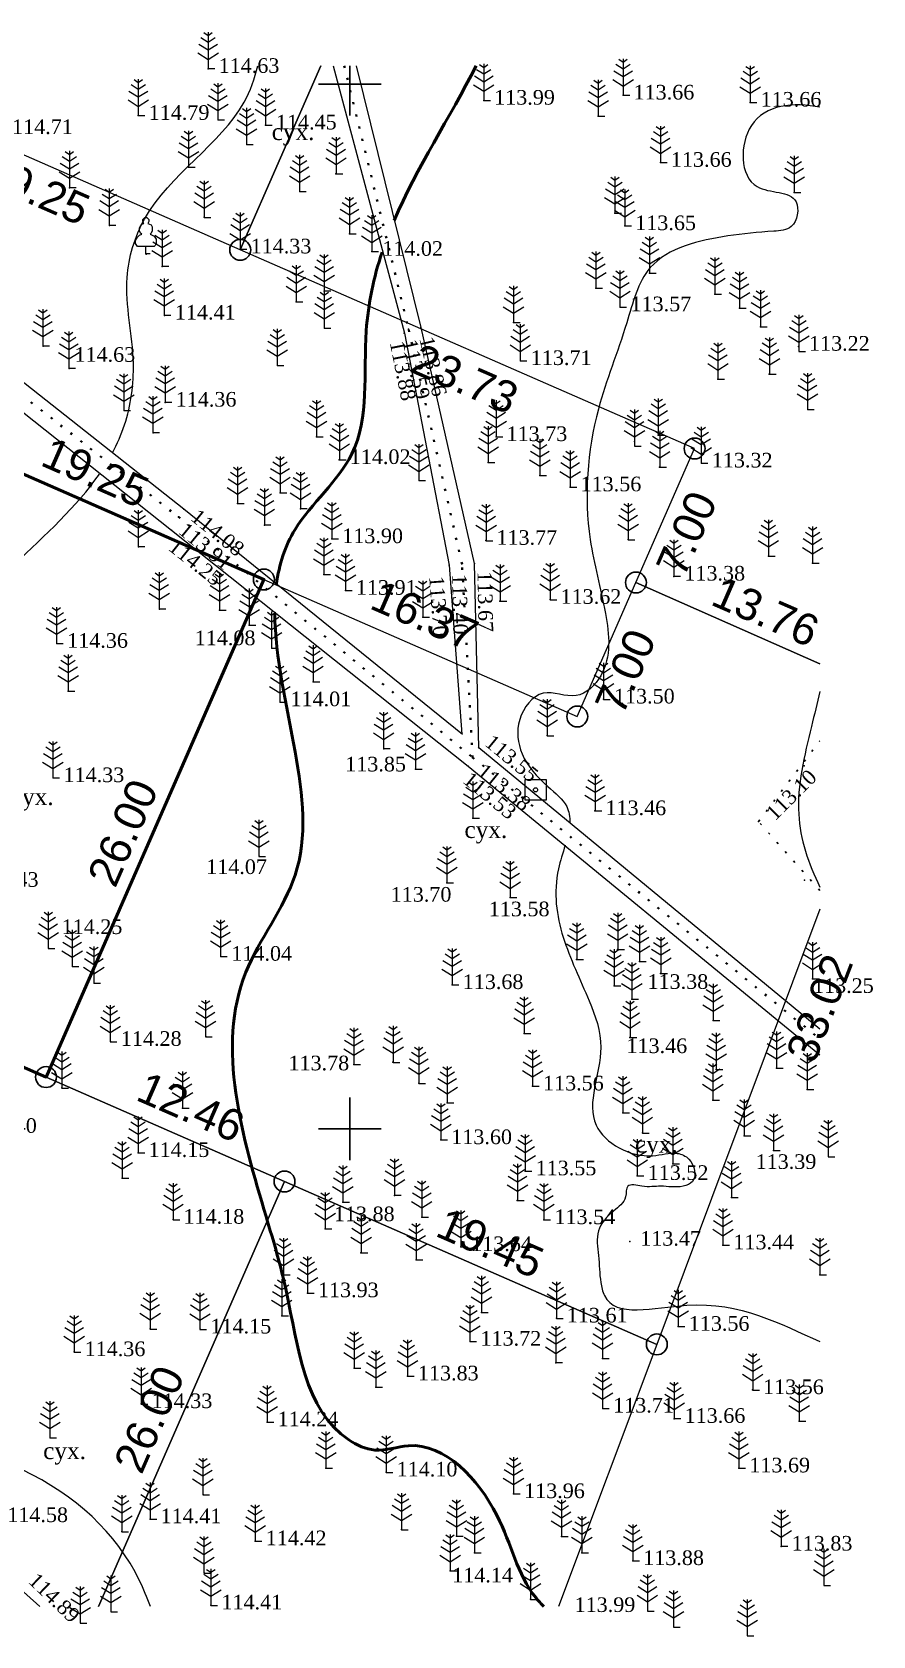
# Model space of a CAD drawing. Header units: millimetres. Extents: x 5405636.4 to 5405725, y 5524925.1 to 5525002.6.
# Drawn here: x 5405684.8 to 5405725, y 5524925.7 to 5525002.5 of the extents above; entities that cross this region are included whole.
import ezdxf
from ezdxf.enums import TextEntityAlignment as Align

# ---------------------------------------------------------------- set-up
doc = ezdxf.new("R2010")
doc.units = ezdxf.units.MM
doc.linetypes.add('HIDDEN', pattern=[0.5, 0, -0.5])
for name, color, linetype, lineweight in [('11900000', 1, 'Continuous', 30), ('Контур', 7, 'HIDDEN', 30), ('рельеф', 7, 'Continuous', 0), ('ТОЧКИ', 7, 'Continuous', 30)]:
    doc.layers.add(name, color=color, linetype=linetype, lineweight=lineweight)
for name, color, linetype in [('SC007', 7, 'Continuous'), ('горизонтали', 42, 'Continuous'), ('Ділянки_Межі', 10, 'Continuous'), ('надписи', 7, 'Continuous'), ('отметки', 7, 'Continuous'), ('промеры', 185, 'Continuous'), ('Растительность', 7, 'Continuous')]:
    doc.layers.add(name, color=color, linetype=linetype)
doc.styles.get("Standard").update_dxf_attribs({"font": 'arial.ttf'})
doc.styles.add('times', font='times.ttf')
doc.linetypes.add('канава 0', pattern='A,0.9,0,["|",Standard,S=0.25,R=0,X=0,Y=0],0.1', length=1)

# ---------------------------------------------------------------- blocks, each defined once
blk = doc.blocks.new('SYMBOL902')
at = {"layer": 'SC007'}
blk.add_lwpolyline([(-1.25, -1.25), (-1.25, 1.25), (1.25, 1.25), (1.25, -1.25)], close=True, dxfattribs=at)
blk.add_circle((0, 0), 0.25, dxfattribs=at)
blk = doc.blocks.new('A$C51FE15A3')
at = {"layer": 'Растительность', "color": 94, "lineweight": 0}
for points in [[(-0.201, 1.726), (0, 1.584), (0.201, 1.726)], [(0, 1.75), (0, 0), (0.319, 0)], [(-0.447, 1.172), (0, 0.895), (0.447, 1.172)], [(-0.343, 1.489), (0, 1.267), (0.343, 1.489)], [(-0.493, 0.753), (0, 0.444), (0.493, 0.753)]]:
    blk.add_lwpolyline(points, dxfattribs=at)
blk = doc.blocks.new('A$C2ACB5305')
at = {"layer": 'Растительность'}
blk.add_lwpolyline([(0.2, 0), (0.2, 0), (0, 0), (0, 0.35), (-0.4, 0.35), (-0.5, 0.5), (-0.5, 0.65), (-0.4, 0.8), (-0.3, 0.9), (-0.2, 0.95), (-0.25, 1), (-0.3, 1.1), (-0.3, 1.25), (-0.25, 1.35), (-0.15, 1.45), (-0.1, 1.45), (-0.15, 1.55), (-0.15, 1.65), (-0.05, 1.75), (0.05, 1.75), (0.15, 1.65), (0.15, 1.55), (0.1, 1.45), (0.25, 1.4), (0.3, 1.3), (0.3, 1.1), (0.25, 1), (0.2, 0.95), (0.4, 0.85), (0.5, 0.7), (0.5, 0.5), (0.45, 0.4), (0.4, 0.35), (0, 0.35)], dxfattribs=at)

msp = doc.modelspace()

# ---------------------------------------------------------------- linework, layer by layer
at = {"layer": '11900000', "color": 7}
for points in [[(5405700, 5524998.5, 0), (5405700, 5525000.892, 0)], [(5405700, 5524998.5, 0), (5405700, 5525000.892, 0)], [(5405698.5, 5525000, 0), (5405701.5, 5525000, 0)], [(5405698.5, 5525000, 0), (5405701.5, 5525000, 0)], [(5405700, 5524948.5, 0), (5405700, 5524951.5, 0)], [(5405700, 5524948.5, 0), (5405700, 5524951.5, 0)], [(5405698.5, 5524950, 0), (5405701.5, 5524950, 0)], [(5405698.5, 5524950, 0), (5405701.5, 5524950, 0)]]:
    msp.add_polyline3d(points, dxfattribs=at)
at = {"layer": 'горизонтали', "color": 32}
for points, knots in [([(5405688.64, 5524982.358), (5405688.869, 5524982.786), (5405689.454, 5524984.118), (5405689.864, 5524987.051), (5405689.002, 5524990.349), (5405690.425, 5524995.147), (5405694.464, 5524997.492), (5405695.454, 5525000.275), (5405695.598, 5525000.892)], [104.7478, 104.7478, 104.7478, 104.7478, 106.244974, 109.222187, 113.340538, 116.260107, 123.610397, 125.570848, 125.570848, 125.570848, 125.570848]), ([(5405722.501, 5524998.899), (5405721.245, 5524999.147), (5405718.676, 5524998.946), (5405718.621, 5524994.54), (5405721.678, 5524995.016), (5405721.357, 5524993.025), (5405719.78, 5524992.944), (5405717.592, 5524992.733), (5405714.114, 5524991.936), (5405713.18, 5524988.01), (5405711.479, 5524983.972), (5405711.106, 5524978.996), (5405712.287, 5524974.954), (5405712.587, 5524972.058), (5405710.875, 5524970.376), (5405709.128, 5524971.27), (5405707.891, 5524969.618), (5405708.124, 5524967.754), (5405709.257, 5524966.527), (5405710.447, 5524965.585), (5405710.54, 5524964.933), (5405710.527, 5524964.655)], [249.37921, 249.37921, 249.37921, 249.37921, 252.77429, 255.711116, 257.706329, 258.908156, 259.781488, 261.987078, 265.998436, 268.870269, 273.213787, 279.466371, 283.082816, 286.070843, 287.590433, 289.169692, 290.858787, 292.492978, 294.495396, 295.808265, 296.680937, 296.680937, 296.680937, 296.680937]), ([(5405690.458, 5524927.14), (5405690.303, 5524927.561), (5405689.161, 5524930.365), (5405685.864, 5524933.397), (5405678.956, 5524935.57), (5405682.018, 5524943.247), (5405676.904, 5524946.848), (5405673.214, 5524952.355), (5405677.096, 5524957.454), (5405682.552, 5524960.751), (5405678.423, 5524966.21), (5405679.751, 5524974.608), (5405685.836, 5524978.206), (5405688.015, 5524981.343)], [37.826057, 37.826057, 37.826057, 37.826057, 39.162292, 46.871348, 50.794349, 58.140724, 63.904689, 68.143785, 76.466951, 79.543627, 85.063561, 91.848837, 103.526432, 103.526432, 103.526432, 103.526432]), ([(5405722.501, 5524970.943), (5405722.367, 5524970.387), (5405721.894, 5524968.44), (5405721.103, 5524965.233), (5405721.937, 5524962.702), (5405722.501, 5524961.575)], [4.308636, 4.308636, 4.308636, 4.308636, 6.017023, 10.26627, 13.911968, 13.911968, 13.911968, 13.911968]), ([(5405710.306, 5524963.575), (5405710.196, 5524963.203), (5405709.682, 5524961.646), (5405710.046, 5524959.123), (5405711.372, 5524956.462), (5405712.448, 5524953.489), (5405710.707, 5524950.098), (5405713.901, 5524948.384), (5405715.489, 5524948.96), (5405716.428, 5524948.566), (5405716.676, 5524947.501), (5405715.753, 5524947.146), (5405714.917, 5524947.314), (5405714.125, 5524947.169), (5405713.193, 5524947.452), (5405713.271, 5524946.544), (5405712.523, 5524946.035), (5405711.721, 5524945.18), (5405711.94, 5524943.877), (5405711.946, 5524942.878), (5405712.408, 5524940.828), (5405717.607, 5524942.362), (5405720.573, 5524940.665), (5405722.501, 5524939.821)], [297.750727, 297.750727, 297.750727, 297.750727, 298.813719, 302.097384, 305.375757, 307.693774, 311.410964, 314.481595, 315.668372, 316.297273, 317.378662, 317.881784, 318.950703, 319.850846, 320.525952, 321.044272, 321.922685, 323.126122, 324.306695, 325.60459, 326.245603, 330.214824, 336.783397, 336.783397, 336.783397, 336.783397])]:
    msp.add_open_spline(points, degree=3, knots=knots, dxfattribs=at)
at = {"layer": 'горизонтали', "color": 32, "lineweight": 50}
msp.add_open_spline([(5405702.125, 5524993.484), (5405703.214, 5524996.025), (5405704.782, 5524998.394), (5405706.047, 5525000.892)], degree=3, dxfattribs=at)
for points, knots in [([(5405696.49, 5524976.076), (5405696.613, 5524977.01), (5405697.314, 5524979.256), (5405701.16, 5524982.391), (5405700.464, 5524987.572), (5405701.144, 5524990.761), (5405701.544, 5524991.963)], [72.931298, 72.931298, 72.931298, 72.931298, 75.851769, 80.363697, 86.303092, 90.136161, 90.136161, 90.136161, 90.136161]), ([(5405709.28, 5524927.14), (5405709.148, 5524927.267), (5405708.026, 5524928.534), (5405707.455, 5524931.818), (5405704.087, 5524935.486), (5405701.284, 5524934.415), (5405697.85, 5524936.019), (5405697.397, 5524941.089), (5405695.283, 5524948.2), (5405693.001, 5524955.828), (5405698.192, 5524962.186), (5405697.512, 5524968.123), (5405696.422, 5524972.572), (5405696.409, 5524974.689)], [17.67334, 17.67334, 17.67334, 17.67334, 18.208864, 22.586348, 27.97536, 29.586146, 30.927257, 38.609771, 42.347043, 54.087786, 59.302509, 65.201165, 71.520155, 71.520155, 71.520155, 71.520155])]:
    msp.add_open_spline(points, degree=3, knots=knots, dxfattribs=at)
at = {"layer": 'Ділянки_Межі', "lineweight": 25}
msp.add_lwpolyline([(5405639.757, 5525000.872), (5405660.622, 5524991.737), (5405678.256, 5524984.017), (5405695.889, 5524976.297), (5405710.886, 5524969.741), (5405713.693, 5524976.153), (5405716.501, 5524982.565), (5405694.756, 5524992.076), (5405677.123, 5524999.796), (5405674.619, 5525000.892)], dxfattribs=at)
at = {"layer": 'Ділянки_Межі'}
for points in [[(5405698.616, 5525000.892), (5405694.756, 5524992.076), (5405677.123, 5524999.796)], [(5405694.756, 5524992.076), (5405698.616, 5525000.892)], [(5405722.501, 5524972.266), (5405713.693, 5524976.153), (5405716.501, 5524982.565), (5405694.756, 5524992.076)]]:
    msp.add_lwpolyline(points, dxfattribs=at)
at = {"layer": 'Ділянки_Межі', "lineweight": 50}
msp.add_lwpolyline([(5405667.828, 5524960.2), (5405678.256, 5524984.017), (5405695.889, 5524976.297), (5405685.462, 5524952.48), (5405679.269, 5524955.191)], close=True, dxfattribs=at)
at = {"layer": 'Ділянки_Межі', "lineweight": 0}
for points in [[(5405685.462, 5524952.48), (5405695.889, 5524976.297), (5405710.886, 5524969.741), (5405713.693, 5524976.153), (5405722.501, 5524972.266)], [(5405722.501, 5524960.521), (5405714.693, 5524939.683), (5405696.877, 5524947.483), (5405685.462, 5524952.48)], [(5405668.826, 5524931.381), (5405679.269, 5524955.191), (5405685.462, 5524952.48), (5405696.877, 5524947.483), (5405687.97, 5524927.14)], [(5405687.97, 5524927.14), (5405696.877, 5524947.483), (5405714.693, 5524939.683), (5405709.993, 5524927.14)]]:
    msp.add_lwpolyline(points, dxfattribs=at)
at = {"layer": 'Контур', "color": 7, "linetype": 'HIDDEN', "elevation": 112.9}
msp.add_lwpolyline([(5405722.501, 5524961.41), (5405719.56, 5524964.716), (5405722.501, 5524968.58)], dxfattribs=at)
at = {"layer": 'отметки', "color": 7}
for p in [(5405693.223, 5525000.748, 114.633), (5405706.407, 5524999.227, 113.988), (5405713.078, 5524999.473, 113.656), (5405719.161, 5524999.133, 113.659), (5405689.876, 5524998.499, 114.787), (5405693.694, 5524998.301, 114.491), (5405695.964, 5524998.04, 114.447), (5405711.882, 5524998.474, 113.712), (5405695.068, 5524997.114, 114.358), (5405692.275, 5524996.031, 114.529), (5405699.339, 5524995.713, 114.23), (5405714.866, 5524996.253, 113.659), (5405686.585, 5524995.045, 114.631), (5405697.606, 5524994.865, 114.245), (5405721.266, 5524994.816, 113.509), (5405693.034, 5524993.635, 114.438), (5405712.688, 5524993.832, 113.715), (5405688.495, 5524993.246, 114.571), (5405699.982, 5524992.848, 114.077), (5405713.159, 5524993.22, 113.652), (5405690.251, 5524991.868, 114.474), (5405694.754, 5524992.108, 114.329), (5405701.054, 5524991.99, 114.019), (5405691.023, 5524991.278, 114.447), (5405714.339, 5524990.956, 113.581), (5405697.441, 5524989.583, 114.184), (5405698.769, 5524990.106, 114.115), (5405711.777, 5524990.24, 113.603), (5405717.471, 5524989.956, 113.47), (5405691.128, 5524988.939, 114.406), (5405712.934, 5524989.338, 113.571), (5405718.652, 5524989.282, 113.426), (5405698.787, 5524988.326, 114.135), (5405702.604, 5524988.09, 113.876), (5405702.814, 5524988.281, 113.591), (5405703.406, 5524988.367, 113.857), (5405707.831, 5524988.599, 113.751), (5405719.649, 5524988.387, 113.367), (5405685.321, 5524987.467, 114.656), (5405721.474, 5524987.45, 113.223), (5405696.535, 5524986.533, 114.19), (5405708.162, 5524986.765, 113.71), (5405686.566, 5524986.398, 114.628), (5405717.619, 5524985.882, 113.384), (5405720.077, 5524986.132, 113.339), (5405689.195, 5524984.379, 114.522), (5405691.168, 5524984.773, 114.362), (5405721.912, 5524984.428, 113.313), (5405690.592, 5524983.318, 114.385), (5405698.414, 5524983.124, 113.994), (5405707.002, 5524983.124, 113.731), (5405713.624, 5524982.901, 113.403), (5405714.762, 5524983.209, 113.461), (5405699.498, 5524982.026, 114.022), (5405706.625, 5524981.89, 113.718), (5405716.824, 5524981.86, 113.324), (5405709.09, 5524981.273, 113.597), (5405714.827, 5524981.67, 113.318), (5405696.663, 5524980.438, 114.009), (5405703.313, 5524981.037, 113.862), (5405710.543, 5524980.72, 113.555), (5405692.063, 5524979.656, 114.078), (5405694.631, 5524979.937, 114.089), (5405697.641, 5524979.685, 113.947), (5405691.8, 5524979.289, 113.908), (5405695.92, 5524978.905, 114.076), (5405691.464, 5524978.656, 114.249), (5405699.139, 5524978.237, 113.897), (5405706.517, 5524978.158, 113.772), (5405713.321, 5524978.204, 113.394), (5405689.892, 5524977.86, 114.31), (5405720.031, 5524977.406, 113.167), (5405698.761, 5524976.531, 113.936), (5405704.763, 5524976.978, 113.696), (5405705.368, 5524977.041, 113.399), (5405705.962, 5524977.061, 113.672), (5405722.145, 5524977.073, 113.132), (5405699.792, 5524975.768, 113.912), (5405715.51, 5524976.446, 113.382), (5405707.188, 5524975.262, 113.622), (5405709.587, 5524975.333, 113.616), (5405690.894, 5524974.883, 114.258), (5405693.765, 5524974.829, 114.139), (5405703.488, 5524974.492, 113.777), (5405695.183, 5524974.107, 114.079), (5405685.974, 5524973.23, 114.358), (5405696.269, 5524973.005, 114.03), (5405698.248, 5524971.395, 113.954), (5405686.529, 5524970.946, 114.356), (5405696.661, 5524970.432, 114.006), (5405712.141, 5524970.563, 113.498), (5405709.443, 5524968.822, 113.44), (5405701.624, 5524968.194, 113.849), (5405706.18, 5524968.243, 113.553), (5405705.667, 5524967.355, 113.526), (5405705.889, 5524967.774, 113.38), (5405721.747, 5524967.374, 112.947), (5405685.801, 5524966.799, 114.326), (5405703.14, 5524967.224, 113.752), (5405711.734, 5524965.218, 113.459), (5405705.894, 5524964.871, 113.634), (5405719.56, 5524964.716, 113.099), (5405695.662, 5524963.047, 114.072), (5405721.763, 5524961.911, 113.023), (5405704.651, 5524961.776, 113.702), (5405707.669, 5524961.07, 113.585), (5405685.578, 5524958.643, 114.253), (5405693.83, 5524958.249, 114.038), (5405710.856, 5524958.113, 113.503), (5405712.815, 5524958.588, 113.397), (5405686.726, 5524957.773, 114.262), (5405713.858, 5524958.01, 113.38), (5405714.877, 5524957.435, 113.376), (5405687.762, 5524956.981, 114.166), (5405704.903, 5524956.895, 113.685), (5405712.646, 5524956.848, 113.456), (5405722.151, 5524957.19, 113.248), (5405713.505, 5524956.208, 113.48), (5405717.389, 5524955.191, 113.344), (5405693.106, 5524954.419, 114.12), (5405708.337, 5524954.57, 113.597), (5405713.409, 5524954.378, 113.462), (5405688.544, 5524954.175, 114.276), (5405700.2, 5524953.082, 113.781), (5405702.067, 5524953.186, 113.743), (5405717.528, 5524952.84, 113.397), (5405720.421, 5524952.91, 113.423), (5405686.226, 5524951.957, 114.28), (5405703.305, 5524952.184, 113.677), (5405708.746, 5524952.042, 113.556), (5405704.657, 5524951.245, 113.679), (5405717.37, 5524951.382, 113.411), (5405721.886, 5524951.878, 113.349), (5405691.995, 5524950.999, 114.212), (5405713.061, 5524950.767, 113.478), (5405714.003, 5524949.805, 113.463), (5405718.868, 5524949.662, 113.386), (5405689.871, 5524948.856, 114.152), (5405704.355, 5524949.47, 113.604), (5405720.284, 5524948.966, 113.386), (5405715.459, 5524948.326, 113.52), (5405689.102, 5524947.644, 114.221), (5405708.393, 5524947.979, 113.555), (5405713.756, 5524947.758, 113.519), (5405702.144, 5524946.818, 113.703), (5405708.016, 5524946.574, 113.544), (5405718.265, 5524946.71, 113.488), (5405699.668, 5524946.49, 113.972), (5405703.441, 5524945.77, 113.684), (5405691.542, 5524945.66, 114.183), (5405698.821, 5524945.211, 113.881), (5405709.293, 5524945.641, 113.541), (5405705.308, 5524944.351, 113.637), (5405713.399, 5524944.61, 113.473), (5405717.855, 5524944.436, 113.443), (5405700.536, 5524944.067, 113.885), (5405703.174, 5524943.735, 113.781), (5405696.83, 5524943.018, 113.973), (5405722.489, 5524943.017, 113.45), (5405697.975, 5524942.144, 113.932), (5405706.303, 5524941.214, 113.708), (5405690.452, 5524940.423, 114.259), (5405692.832, 5524940.407, 114.152), (5405696.74, 5524941.053, 114.04), (5405709.887, 5524940.934, 113.614), (5405715.721, 5524940.537, 113.563), (5405705.754, 5524939.824, 113.716), (5405686.811, 5524939.323, 114.36), (5405712.095, 5524939.012, 113.614), (5405700.211, 5524938.542, 113.967), (5405702.76, 5524938.162, 113.833), (5405709.857, 5524938.808, 113.667), (5405701.246, 5524937.641, 113.929), (5405719.277, 5524937.504, 113.56), (5405690.016, 5524936.835, 114.329), (5405712.102, 5524936.622, 113.706), (5405696.044, 5524935.967, 114.241), (5405715.522, 5524936.129, 113.657), (5405721.507, 5524936.01, 113.576), (5405685.659, 5524935.214, 114.447), (5405700.716, 5524934.758, 113.999), (5405698.849, 5524933.765, 114.191), (5405701.742, 5524933.564, 114.101), (5405718.619, 5524933.759, 113.689), (5405692.976, 5524932.499, 114.386), (5405707.841, 5524932.528, 113.96), (5405690.445, 5524931.326, 114.409), (5405689.09, 5524930.723, 114.395), (5405702.477, 5524930.818, 114.216), (5405705.105, 5524930.5, 114.074), (5405710.135, 5524930.492, 113.901), (5405695.477, 5524930.272, 114.421), (5405705.962, 5524929.711, 114.128), (5405711.106, 5524929.713, 113.952), (5405720.647, 5524930.016, 113.834), (5405713.541, 5524929.323, 113.884), (5405693.025, 5524928.744, 114.384), (5405704.797, 5524928.845, 114.137), (5405708.653, 5524927.486, 113.998), (5405693.356, 5524927.199, 114.41)]:
    msp.add_point(p, dxfattribs=at)
at = {"layer": 'рельеф', "color": 7, "linetype": 'канава 0'}
for points, elevation in [([(5405664.224, 5525000.892), (5405674.941, 5524991.774), (5405691.464, 5524978.656), (5405705.667, 5524967.355), (5405722.501, 5524953.541)], 113.39), ([(5405705.399, 5524968.872), (5405692.063, 5524979.656), (5405675.636, 5524992.623), (5405665.959, 5525000.892)], 113.66), ([(5405699.2, 5525000.892), (5405702.61, 5524988.09), (5405704.763, 5524976.978), (5405705.367, 5524968.897)], 114.59), ([(5405706.18, 5524968.243), (5405705.96, 5524977.06), (5405703.41, 5524988.36), (5405700.328, 5525000.892)], 113.553), ([(5405722.501, 5524954.78), (5405706.18, 5524968.24), (5405706.141, 5524968.271)], 113.66), ([(5405685.169, 5524927.14), (5405681.725, 5524930.212)], 114.828)]:
    msp.add_lwpolyline(points, dxfattribs=dict(at, elevation=elevation))
at = {"layer": 'рельеф', "color": 7, "linetype": 'HIDDEN', "lineweight": 40}
for points, elevation in [([(5405665.043, 5525000.892), (5405675.27, 5524992.15), (5405691.8, 5524979.29), (5405705.88, 5524967.78), (5405722.501, 5524954.297)], 113.4), ([(5405699.732, 5525000.892), (5405702.82, 5524988.27)], 114.42), ([(5405705.88, 5524967.78), (5405705.37, 5524977.03), (5405702.82, 5524988.27)], 113.38)]:
    msp.add_lwpolyline(points, dxfattribs=dict(at, elevation=elevation))
at = {"layer": 'ТОЧКИ'}
for centre in [(5405694.756, 5524992.076), (5405716.501, 5524982.565), (5405695.889, 5524976.297), (5405713.693, 5524976.153), (5405710.886, 5524969.741), (5405685.462, 5524952.48, 107.24), (5405696.877, 5524947.483, 107.24), (5405714.693, 5524939.683)]:
    msp.add_circle(centre, 0.5, dxfattribs=at)

# ---------------------------------------------------------------- block references
at = {"layer": 'отметки', "color": 7, "xscale": 0.400000000372529, "yscale": 0.400000000372529, "zscale": 0.400000000372529}
msp.add_blockref('SYMBOL902', (5405708.89, 5524966.23, 113.54), dxfattribs=at)
at = {"layer": 'Растительность', "color": 7}
for name, p in [('A$C51FE15A3', (5405693.22, 5525000.75, 114.63)), ('A$C51FE15A3', (5405713.078, 5524999.473, 113.656)), ('A$C51FE15A3', (5405689.88, 5524998.5, 114.79)), ('A$C51FE15A3', (5405706.407, 5524999.227, 113.988)), ('A$C51FE15A3', (5405719.161, 5524999.133, 113.659)), ('A$C51FE15A3', (5405693.69, 5524998.3, 114.49)), ('A$C51FE15A3', (5405695.96, 5524998.05, 114.45)), ('A$C51FE15A3', (5405711.88, 5524998.47, 113.71)), ('A$C51FE15A3', (5405695.06, 5524997.12, 114.36)), ('A$C51FE15A3', (5405714.87, 5524996.25, 113.66)), ('A$C51FE15A3', (5405692.28, 5524996.03, 114.53)), ('A$C51FE15A3', (5405699.34, 5524995.72, 114.23)), ('A$C51FE15A3', (5405686.58, 5524995.06, 114.63)), ('A$C51FE15A3', (5405697.6, 5524994.87, 114.25)), ('A$C51FE15A3', (5405721.27, 5524994.82, 113.51)), ('A$C51FE15A3', (5405688.49, 5524993.26, 114.57)), ('A$C51FE15A3', (5405693.03, 5524993.63, 114.44)), ('A$C51FE15A3', (5405712.69, 5524993.83, 113.71)), ('A$C51FE15A3', (5405713.16, 5524993.22, 113.65)), ('A$C51FE15A3', (5405699.98, 5524992.85, 114.08)), ('A$C2ACB5305', (5405690.24, 5524991.88, 114.47)), ('A$C51FE15A3', (5405694.75, 5524992.11, 114.33)), ('A$C51FE15A3', (5405701.05, 5524991.99, 114.02)), ('A$C51FE15A3', (5405691.02, 5524991.29, 114.45)), ('A$C51FE15A3', (5405714.34, 5524990.96, 113.58)), ('A$C51FE15A3', (5405698.77, 5524990.11, 114.12)), ('A$C51FE15A3', (5405711.78, 5524990.24, 113.6)), ('A$C51FE15A3', (5405697.44, 5524989.59, 114.18)), ('A$C51FE15A3', (5405712.93, 5524989.34, 113.57)), ('A$C51FE15A3', (5405717.47, 5524989.96, 113.47)), ('A$C51FE15A3', (5405691.12, 5524988.95, 114.41)), ('A$C51FE15A3', (5405707.83, 5524988.6, 113.75)), ('A$C51FE15A3', (5405718.65, 5524989.28, 113.43)), ('A$C51FE15A3', (5405698.78, 5524988.33, 114.14)), ('A$C51FE15A3', (5405719.65, 5524988.39, 113.37)), ('A$C51FE15A3', (5405685.31, 5524987.48, 114.66)), ('A$C51FE15A3', (5405721.49, 5524987.21, 113.28)), ('A$C51FE15A3', (5405686.55, 5524986.41, 114.63)), ('A$C51FE15A3', (5405696.53, 5524986.54, 114.19)), ('A$C51FE15A3', (5405708.16, 5524986.77, 113.71)), ('A$C51FE15A3', (5405717.62, 5524985.88, 113.38)), ('A$C51FE15A3', (5405720.08, 5524986.13, 113.34)), ('A$C51FE15A3', (5405691.16, 5524984.78, 114.36)), ('A$C51FE15A3', (5405689.18, 5524984.39, 114.52)), ('A$C51FE15A3', (5405721.91, 5524984.43, 113.31)), ('A$C51FE15A3', (5405690.58, 5524983.33, 114.39)), ('A$C51FE15A3', (5405714.76, 5524983.21, 113.46)), ('A$C51FE15A3', (5405698.41, 5524983.13, 113.99)), ('A$C51FE15A3', (5405707, 5524983.13, 113.73)), ('A$C51FE15A3', (5405713.62, 5524982.68, 113.36)), ('A$C51FE15A3', (5405699.5, 5524982.03, 114.02)), ('A$C51FE15A3', (5405706.62, 5524981.89, 113.72)), ('A$C51FE15A3', (5405714.83, 5524981.67, 113.32)), ('A$C51FE15A3', (5405716.82, 5524981.86, 113.32)), ('A$C51FE15A3', (5405703.31, 5524981.03, 113.86)), ('A$C51FE15A3', (5405709.09, 5524981.27, 113.6)), ('A$C51FE15A3', (5405696.66, 5524980.44, 114.01)), ('A$C51FE15A3', (5405710.54, 5524980.72, 113.56)), ('A$C51FE15A3', (5405694.63, 5524979.94, 114.09)), ('A$C51FE15A3', (5405697.64, 5524979.69, 113.95)), ('A$C51FE15A3', (5405695.91, 5524978.91, 114.08)), ('A$C51FE15A3', (5405689.88, 5524977.87, 114.31)), ('A$C51FE15A3', (5405699.14, 5524978.24, 113.9)), ('A$C51FE15A3', (5405706.52, 5524978.15, 113.77)), ('A$C51FE15A3', (5405713.32, 5524978.2, 113.39)), ('A$C51FE15A3', (5405720.03, 5524977.41, 113.17)), ('A$C51FE15A3', (5405722.15, 5524977.08, 113.13)), ('A$C51FE15A3', (5405698.76, 5524976.54, 113.94)), ('A$C51FE15A3', (5405715.51, 5524976.45, 113.38)), ('A$C51FE15A3', (5405699.79, 5524975.77, 113.91)), ('A$C51FE15A3', (5405690.88, 5524974.89, 114.26)), ('A$C51FE15A3', (5405693.76, 5524974.83, 114.14)), ('A$C51FE15A3', (5405707.19, 5524975.26, 113.62)), ('A$C51FE15A3', (5405709.59, 5524975.33, 113.62)), ('A$C51FE15A3', (5405695.18, 5524974.11, 114.08)), ('A$C51FE15A3', (5405703.49, 5524974.49, 113.78)), ('A$C51FE15A3', (5405685.96, 5524973.23, 114.36)), ('A$C51FE15A3', (5405696.26, 5524973.01, 114.03)), ('A$C51FE15A3', (5405686.52, 5524970.95, 114.36)), ('A$C51FE15A3', (5405698.24, 5524971.4, 113.95)), ('A$C51FE15A3', (5405696.65, 5524970.43, 114.01)), ('A$C51FE15A3', (5405712.14, 5524970.56, 113.5)), ('A$C51FE15A3', (5405709.44, 5524968.82, 113.44)), ('A$C51FE15A3', (5405701.62, 5524968.2, 113.85)), ('A$C51FE15A3', (5405703.14, 5524967.22, 113.75)), ('A$C51FE15A3', (5405685.79, 5524966.8, 114.33)), ('A$C51FE15A3', (5405705.89, 5524964.87, 113.63)), ('A$C51FE15A3', (5405711.74, 5524965.22, 113.46)), ('A$C51FE15A3', (5405695.65, 5524963.04, 114.07)), ('A$C51FE15A3', (5405704.65, 5524961.77, 113.7)), ('A$C51FE15A3', (5405707.67, 5524961.07, 113.58)), ('A$C51FE15A3', (5405685.57, 5524958.64, 114.25)), ('A$C51FE15A3', (5405712.82, 5524958.59, 113.4)), ('A$C51FE15A3', (5405693.82, 5524958.25, 114.04)), ('A$C51FE15A3', (5405710.86, 5524958.11, 113.5)), ('A$C51FE15A3', (5405713.86, 5524958.01, 113.38)), ('A$C51FE15A3', (5405686.72, 5524957.77, 114.26)), ('A$C51FE15A3', (5405714.88, 5524957.43, 113.38)), ('A$C51FE15A3', (5405722.15, 5524957.19, 113.25)), ('A$C51FE15A3', (5405687.75, 5524956.98, 114.17)), ('A$C51FE15A3', (5405704.9, 5524956.89, 113.68)), ('A$C51FE15A3', (5405712.65, 5524956.85, 113.46)), ('A$C51FE15A3', (5405713.5, 5524956.21, 113.48)), ('A$C51FE15A3', (5405717.39, 5524955.19, 113.34)), ('A$C51FE15A3', (5405688.54, 5524954.17, 114.28)), ('A$C51FE15A3', (5405693.1, 5524954.41, 114.12)), ('A$C51FE15A3', (5405708.34, 5524954.57, 113.6)), ('A$C51FE15A3', (5405713.41, 5524954.38, 113.46)), ('A$C51FE15A3', (5405700.2, 5524953.08, 113.78)), ('A$C51FE15A3', (5405702.07, 5524953.18, 113.74)), ('A$C51FE15A3', (5405717.53, 5524952.84, 113.4)), ('A$C51FE15A3', (5405720.42, 5524952.91, 113.42)), ('A$C51FE15A3', (5405686.22, 5524951.95, 114.28)), ('A$C51FE15A3', (5405703.3, 5524952.18, 113.68)), ('A$C51FE15A3', (5405708.75, 5524952.04, 113.56)), ('A$C51FE15A3', (5405721.89, 5524951.88, 113.35)), ('A$C51FE15A3', (5405691.99, 5524950.99, 114.21)), ('A$C51FE15A3', (5405704.66, 5524951.24, 113.68)), ('A$C51FE15A3', (5405717.37, 5524951.38, 113.41)), ('A$C51FE15A3', (5405713.06, 5524950.77, 113.48)), ('A$C51FE15A3', (5405704.36, 5524949.47, 113.6)), ('A$C51FE15A3', (5405714, 5524949.8, 113.46)), ('A$C51FE15A3', (5405718.87, 5524949.66, 113.39)), ('A$C51FE15A3', (5405689.87, 5524948.85, 114.15)), ('A$C51FE15A3', (5405720.28, 5524948.97, 113.39)), ('A$C51FE15A3', (5405722.89, 5524948.67, 113.36)), ('A$C51FE15A3', (5405708.39, 5524947.98, 113.55)), ('A$C51FE15A3', (5405715.46, 5524948.33, 113.52)), ('A$C51FE15A3', (5405689.1, 5524947.64, 114.22)), ('A$C51FE15A3', (5405713.76, 5524947.76, 113.52)), ('A$C51FE15A3', (5405699.67, 5524946.49, 113.97)), ('A$C51FE15A3', (5405702.14, 5524946.82, 113.7)), ('A$C51FE15A3', (5405708.02, 5524946.57, 113.54)), ('A$C51FE15A3', (5405718.27, 5524946.71, 113.49)), ('A$C51FE15A3', (5405691.54, 5524945.65, 114.18)), ('A$C51FE15A3', (5405703.44, 5524945.77, 113.68)), ('A$C51FE15A3', (5405709.29, 5524945.64, 113.54)), ('A$C51FE15A3', (5405698.82, 5524945.21, 113.88)), ('A$C51FE15A3', (5405700.54, 5524944.07, 113.88)), ('A$C51FE15A3', (5405705.31, 5524944.35, 113.64)), ('A$C51FE15A3', (5405717.86, 5524944.44, 113.44)), ('A$C51FE15A3', (5405703.17, 5524943.73, 113.78)), ('A$C51FE15A3', (5405696.83, 5524943.02, 113.97)), ('A$C51FE15A3', (5405722.49, 5524943.02, 113.45)), ('A$C51FE15A3', (5405697.97, 5524942.14, 113.93)), ('A$C51FE15A3', (5405696.74, 5524941.05, 114.04)), ('A$C51FE15A3', (5405706.3, 5524941.21, 113.71)), ('A$C51FE15A3', (5405709.89, 5524940.93, 113.61)), ('A$C51FE15A3', (5405690.45, 5524940.42, 114.26)), ('A$C51FE15A3', (5405692.83, 5524940.4, 114.15)), ('A$C51FE15A3', (5405715.72, 5524940.54, 113.56)), ('A$C51FE15A3', (5405705.75, 5524939.82, 113.72)), ('A$C51FE15A3', (5405686.81, 5524939.32, 114.36)), ('A$C51FE15A3', (5405709.86, 5524938.81, 113.67)), ('A$C51FE15A3', (5405712.09, 5524939.01, 113.61)), ('A$C51FE15A3', (5405700.21, 5524938.54, 113.97)), ('A$C51FE15A3', (5405702.76, 5524938.16, 113.83)), ('A$C51FE15A3', (5405701.24, 5524937.64, 113.93)), ('A$C51FE15A3', (5405719.28, 5524937.5, 113.56)), ('A$C51FE15A3', (5405690.01, 5524936.83, 114.33)), ('A$C51FE15A3', (5405712.1, 5524936.62, 113.71)), ('A$C51FE15A3', (5405696.04, 5524935.96, 114.24)), ('A$C51FE15A3', (5405715.52, 5524936.13, 113.66)), ('A$C51FE15A3', (5405721.51, 5524936.01, 113.58)), ('A$C51FE15A3', (5405685.65, 5524935.21, 114.45)), ('A$C51FE15A3', (5405698.85, 5524933.76, 114.19)), ('A$C51FE15A3', (5405701.74, 5524933.56, 114.1)), ('A$C51FE15A3', (5405718.62, 5524933.76, 113.69)), ('A$C51FE15A3', (5405692.97, 5524932.49, 114.39)), ('A$C51FE15A3', (5405707.84, 5524932.53, 113.96)), ('A$C51FE15A3', (5405690.44, 5524931.32, 114.41)), ('A$C51FE15A3', (5405689.09, 5524930.72, 114.4)), ('A$C51FE15A3', (5405695.47, 5524930.26, 114.42)), ('A$C51FE15A3', (5405702.48, 5524930.81, 114.22)), ('A$C51FE15A3', (5405705.1, 5524930.5, 114.07)), ('A$C51FE15A3', (5405710.13, 5524930.49, 113.9)), ('A$C51FE15A3', (5405705.96, 5524929.71, 114.13)), ('A$C51FE15A3', (5405711.11, 5524929.71, 113.95)), ('A$C51FE15A3', (5405720.65, 5524930.02, 113.83)), ('A$C51FE15A3', (5405693.02, 5524928.74, 114.38)), ('A$C51FE15A3', (5405704.8, 5524928.84, 114.14)), ('A$C51FE15A3', (5405713.54, 5524929.32, 113.88)), ('A$C51FE15A3', (5405722.68, 5524928.15, 113.8)), ('A$C51FE15A3', (5405693.35, 5524927.19, 114.41)), ('A$C51FE15A3', (5405708.65, 5524927.48, 114)), ('A$C51FE15A3', (5405687.09, 5524926.34, 114.53)), ('A$C51FE15A3', (5405688.57, 5524926.88, 114.52)), ('A$C51FE15A3', (5405714.24, 5524926.92, 113.99)), ('A$C51FE15A3', (5405715.49, 5524926.15, 114.02)), ('A$C51FE15A3', (5405719.02, 5524925.73, 113.95))]:
    msp.add_blockref(name, p, dxfattribs=at)

# ---------------------------------------------------------------- texts
at = {"layer": 'надписи', "color": 7, "style": 'times'}
for p in [(5405696.262, 5524998.13, 111.861), (5405683.779, 5524966.301, 111.861), (5405705.488, 5524964.723, 111.861), (5405713.648, 5524949.667, 111.861), (5405685.326, 5524934.993, 111.861)]:
    msp.add_text('сух.', height=0.8, dxfattribs=at).set_placement(p, align=Align.TOP_LEFT)
at = {"layer": 'отметки', "color": 7, "style": 'times'}
for s, p in [('114.63', (5405693.723, 5525001.248, 114.633)), ('113.99', (5405706.907, 5524999.727, 113.988)), ('113.66', (5405713.578, 5524999.973, 113.656)), ('113.66', (5405719.661, 5524999.633, 113.659)), ('114.79', (5405690.376, 5524998.999, 114.787)), ('114.71', (5405683.837, 5524998.32, 114.714)), ('114.45', (5405696.464, 5524998.54, 114.447)), ('113.66', (5405715.366, 5524996.753, 113.659)), ('113.65', (5405713.659, 5524993.72, 113.652)), ('114.33', (5405695.254, 5524992.608, 114.329)), ('114.02', (5405701.554, 5524992.49, 114.019)), ('113.57', (5405713.434, 5524989.838, 113.571)), ('114.41', (5405691.628, 5524989.439, 114.406)), ('114.63', (5405686.824, 5524987.417, 114.628)), ('113.71', (5405708.662, 5524987.265, 113.71)), ('113.22', (5405721.974, 5524987.95, 113.223)), ('114.36', (5405691.668, 5524985.273, 114.362)), ('113.73', (5405707.502, 5524983.624, 113.731)), ('114.02', (5405699.998, 5524982.526, 114.022)), ('113.32', (5405717.324, 5524982.36, 113.324)), ('113.56', (5405711.043, 5524981.22, 113.555)), ('113.90', (5405699.639, 5524978.737, 113.897)), ('113.77', (5405707.017, 5524978.658, 113.772)), ('113.38', (5405716.01, 5524976.946, 113.382)), ('113.91', (5405700.292, 5524976.268, 113.912)), ('113.62', (5405710.087, 5524975.833, 113.616)), ('114.36', (5405686.474, 5524973.73, 114.358)), ('114.08', (5405692.578, 5524973.852, 114.079)), ('114.01', (5405697.161, 5524970.932, 114.006)), ('113.50', (5405712.641, 5524971.063, 113.498)), ('114.33', (5405686.301, 5524967.299, 114.326)), ('113.85', (5405699.781, 5524967.811, 113.849)), ('113.46', (5405712.234, 5524965.718, 113.459)), ('114.07', (5405693.128, 5524962.9, 114.072)), ('114.43', (5405682.197, 5524962.288, 114.428)), ('113.70', (5405701.956, 5524961.576, 113.702)), ('113.58', (5405706.652, 5524960.878, 113.585)), ('114.25', (5405686.21, 5524960.028, 114.253)), ('114.04', (5405694.33, 5524958.749, 114.038)), ('113.68', (5405705.403, 5524957.395, 113.685)), ('113.38', (5405714.246, 5524957.402, 113.376)), ('113.25', (5405722.168, 5524957.208, 113.248)), ('114.28', (5405689.044, 5524954.675, 114.276)), ('113.46', (5405713.24, 5524954.329, 113.462)), ('113.78', (5405697.064, 5524953.503, 113.781)), ('113.56', (5405709.246, 5524952.542, 113.556)), ('114.40', (5405682.115, 5524950.509, 114.398)), ('113.60', (5405704.855, 5524949.97, 113.604)), ('114.15', (5405690.371, 5524949.356, 114.152)), ('113.55', (5405708.893, 5524948.479, 113.555)), ('113.52', (5405714.256, 5524948.258, 113.519)), ('113.39', (5405719.421, 5524948.785, 113.386)), ('114.18', (5405692.042, 5524946.16, 114.183)), ('113.88', (5405699.239, 5524946.281, 113.881)), ('113.54', (5405709.793, 5524946.141, 113.541)), ('113.47', (5405713.899, 5524945.11, 113.473)), ('113.64', (5405705.808, 5524944.851, 113.637)), ('113.44', (5405718.355, 5524944.936, 113.443)), ('113.93', (5405698.475, 5524942.644, 113.932)), ('113.61', (5405710.387, 5524941.434, 113.614)), ('114.15', (5405693.332, 5524940.907, 114.152)), ('113.56', (5405716.221, 5524941.037, 113.563)), ('114.36', (5405687.311, 5524939.823, 114.36)), ('113.72', (5405706.254, 5524940.324, 113.716)), ('113.83', (5405703.26, 5524938.662, 113.833)), ('114.33', (5405690.516, 5524937.335, 114.329)), ('113.56', (5405719.777, 5524938.004, 113.56)), ('113.71', (5405712.602, 5524937.122, 113.706)), ('113.66', (5405716.022, 5524936.629, 113.657)), ('114.24', (5405696.544, 5524936.467, 114.241)), ('113.69', (5405719.119, 5524934.259, 113.689)), ('114.10', (5405702.242, 5524934.064, 114.101)), ('113.96', (5405708.341, 5524933.028, 113.96)), ('114.58', (5405683.608, 5524931.879, 114.58)), ('114.41', (5405690.945, 5524931.826, 114.409)), ('114.42', (5405695.977, 5524930.772, 114.421)), ('113.83', (5405721.147, 5524930.516, 113.834)), ('113.88', (5405714.041, 5524929.823, 113.884)), ('114.14', (5405704.9, 5524928.993, 114.137)), ('114.41', (5405693.856, 5524927.699, 114.41)), ('113.99', (5405710.757, 5524927.577, 113.994))]:
    msp.add_text(s, height=0.7, dxfattribs=at).set_placement(p, align=Align.TOP_LEFT)
for s, rotation, p in [('113.88', 281.39051, (5405702.596, 5524987.788, 113.876)), ('113.59', 282.96485, (5405703.201, 5524987.858, 113.38)), ('113.86', 283.01843, (5405704.006, 5524987.992, 113.857)), ('114.08', 321.03856, (5405692.766, 5524979.73, 114.078)), ('113.91', 320.73498, (5405692.191, 5524979.084, 113.908)), ('114.25', 321.49154, (5405691.695, 5524978.301, 114.249)), ('113.40', 271.15166, (5405705.597, 5524976.573, 113.399)), ('113.67', 271.09856, (5405706.81, 5524976.699, 113.672)), ('113.70', 274.27705, (5405704.496, 5524976.488, 114.59)), ('113.55', 320.48771, (5405706.853, 5524968.932, 113.553)), ('113.38', 320.95222, (5405706.484, 5524967.545, 113.38)), ('113.53', 320.62831, (5405705.803, 5524967.152, 113.526)), ('113.10', 44.97337, (5405719.854, 5524965.21, 113.099)), ('114.89', 316.18008, (5405685.05, 5524928.819, 114.894))]:
    msp.add_text(s, height=0.7, rotation=rotation, dxfattribs=at).set_placement(p, align=Align.TOP_LEFT)
at = {"layer": 'промеры', "char_height": 1.5, "attachment_point": 1}
for s, insert, rotation in [('19.25', (5405682.912, 5524996.687), 336.35584), ('23.73', (5405703.409, 5524987.642), 336.4763), ('19.25', (5405685.731, 5524983.162), 336.35584), ('7.00', (5405714.608, 5524976.936), 66.35584), ('16.37', (5405701.481, 5524976.311), 336.4763), ('13.76', (5405717.802, 5524976.493), 336.4763), ('7.00', (5405711.683, 5524970.332), 66.35584), ('26.00', (5405687.395, 5524962.077), 66.37949), ('33.02', (5405720.838, 5524953.603), 69.01088), ('12.46', (5405690.291, 5524952.783), 336.4763), ('19.45', (5405704.626, 5524946.275), 336.4763), ('26.00', (5405688.659, 5524934.006), 66.37949)]:
    msp.add_mtext(s, dxfattribs=dict(at, insert=insert, rotation=rotation))

doc.saveas('drawing.dxf')
